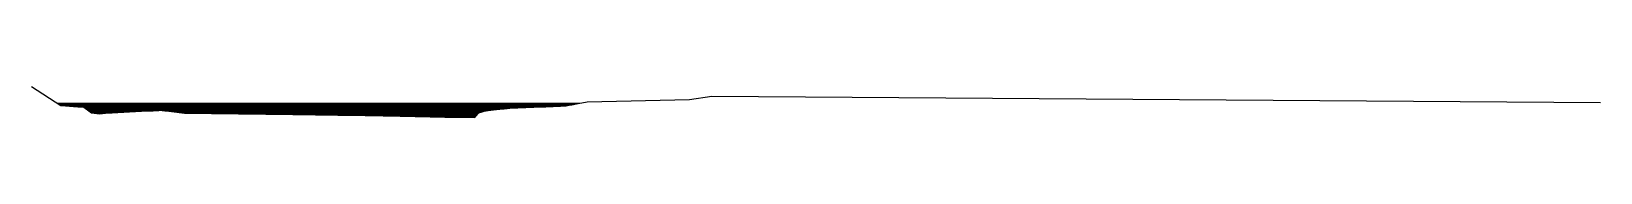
# Model space of a CAD drawing. Header units: inches. Extents: x 0 to 549, y 0 to 11.
import ezdxf

# ---------------------------------------------------------------- set-up
doc = ezdxf.new("R2010")
doc.units = ezdxf.units.IN
doc.header["$MEASUREMENT"] = 0
doc.layers.add('Contour', color=7, linetype='Continuous')
doc.layers.add('WSZ', color=80, linetype='Continuous')

msp = doc.modelspace()

# ---------------------------------------------------------------- linework, layer by layer
at = {"layer": 'Contour'}
msp.add_lwpolyline([(0, 10.89), (10.33, 4.21), (18.35, 3.65), (20.06, 2.33), (21, 1.64), (23.77, 1.3), (26.97, 1.64), (45.42, 2.54), (53.57, 1.59), (110.24, 0.86), (154.95, 0), (156.42, 1.69), (159.09, 2.44), (167.2, 3.3), (186.73, 4.07), (194.23, 5.51), (230.1, 6.29), (237.86, 7.47), (548.53, 5.32)], dxfattribs=at)
at = {"layer": 'WSZ'}
for p, q in [((9.11, 5), (191.57, 5)), ((9.26, 4.9), (191.05, 4.9)), ((9.42, 4.8), (190.53, 4.8)), ((9.57, 4.7), (190.01, 4.7)), ((9.73, 4.6), (189.49, 4.6)), ((9.88, 4.5), (188.97, 4.5)), ((10.04, 4.4), (188.45, 4.4)), ((10.19, 4.3), (187.93, 4.3)), ((10.47, 4.2), (187.41, 4.2)), ((11.91, 4.1), (186.89, 4.1)), ((13.34, 4), (184.95, 4)), ((14.77, 3.9), (182.42, 3.9)), ((16.2, 3.8), (179.88, 3.8)), ((17.63, 3.7), (177.35, 3.7)), ((18.41, 3.6), (174.81, 3.6)), ((18.54, 3.5), (172.27, 3.5)), ((18.67, 3.4), (169.74, 3.4)), ((18.8, 3.3), (167.2, 3.3)), ((18.93, 3.2), (166.26, 3.2)), ((19.06, 3.1), (165.31, 3.1)), ((19.19, 3), (164.37, 3)), ((19.32, 2.9), (163.43, 2.9)), ((19.45, 2.8), (162.48, 2.8)), ((19.58, 2.7), (161.54, 2.7)), ((19.71, 2.6), (160.6, 2.6)), ((19.84, 2.5), (44.6, 2.5)), ((19.97, 2.4), (42.55, 2.4)), ((20.1, 2.3), (40.5, 2.3)), ((20.24, 2.2), (38.45, 2.2)), ((20.37, 2.1), (36.4, 2.1)), ((20.51, 2), (34.35, 2)), ((20.65, 1.9), (32.3, 1.9)), ((20.78, 1.8), (30.25, 1.8)), ((20.92, 1.7), (28.2, 1.7)), ((21.33, 1.6), (26.59, 1.6)), ((22.14, 1.5), (25.65, 1.5)), ((22.96, 1.4), (24.71, 1.4)), ((45.76, 2.5), (159.66, 2.5)), ((46.62, 2.4), (158.95, 2.4)), ((47.48, 2.3), (158.59, 2.3)), ((48.34, 2.2), (158.24, 2.2)), ((49.19, 2.1), (157.88, 2.1)), ((50.05, 2), (157.52, 2)), ((50.91, 1.9), (157.17, 1.9)), ((51.77, 1.8), (156.81, 1.8)), ((52.63, 1.7), (156.46, 1.7)), ((53.48, 1.6), (156.34, 1.6)), ((60.56, 1.5), (156.25, 1.5)), ((68.32, 1.4), (156.17, 1.4)), ((76.08, 1.3), (156.08, 1.3)), ((83.85, 1.2), (155.99, 1.2)), ((91.61, 1.1), (155.91, 1.1)), ((99.37, 1), (155.82, 1)), ((107.13, 0.9), (155.73, 0.9)), ((113.36, 0.8), (155.65, 0.8)), ((118.56, 0.7), (155.56, 0.7)), ((123.76, 0.6), (155.47, 0.6)), ((128.96, 0.5), (155.38, 0.5)), ((134.15, 0.4), (155.3, 0.4)), ((139.35, 0.3), (155.21, 0.3)), ((144.55, 0.2), (155.12, 0.2)), ((149.75, 0.1), (155.04, 0.1))]:
    msp.add_line(p, q, dxfattribs=at)

doc.saveas('drawing.dxf')
